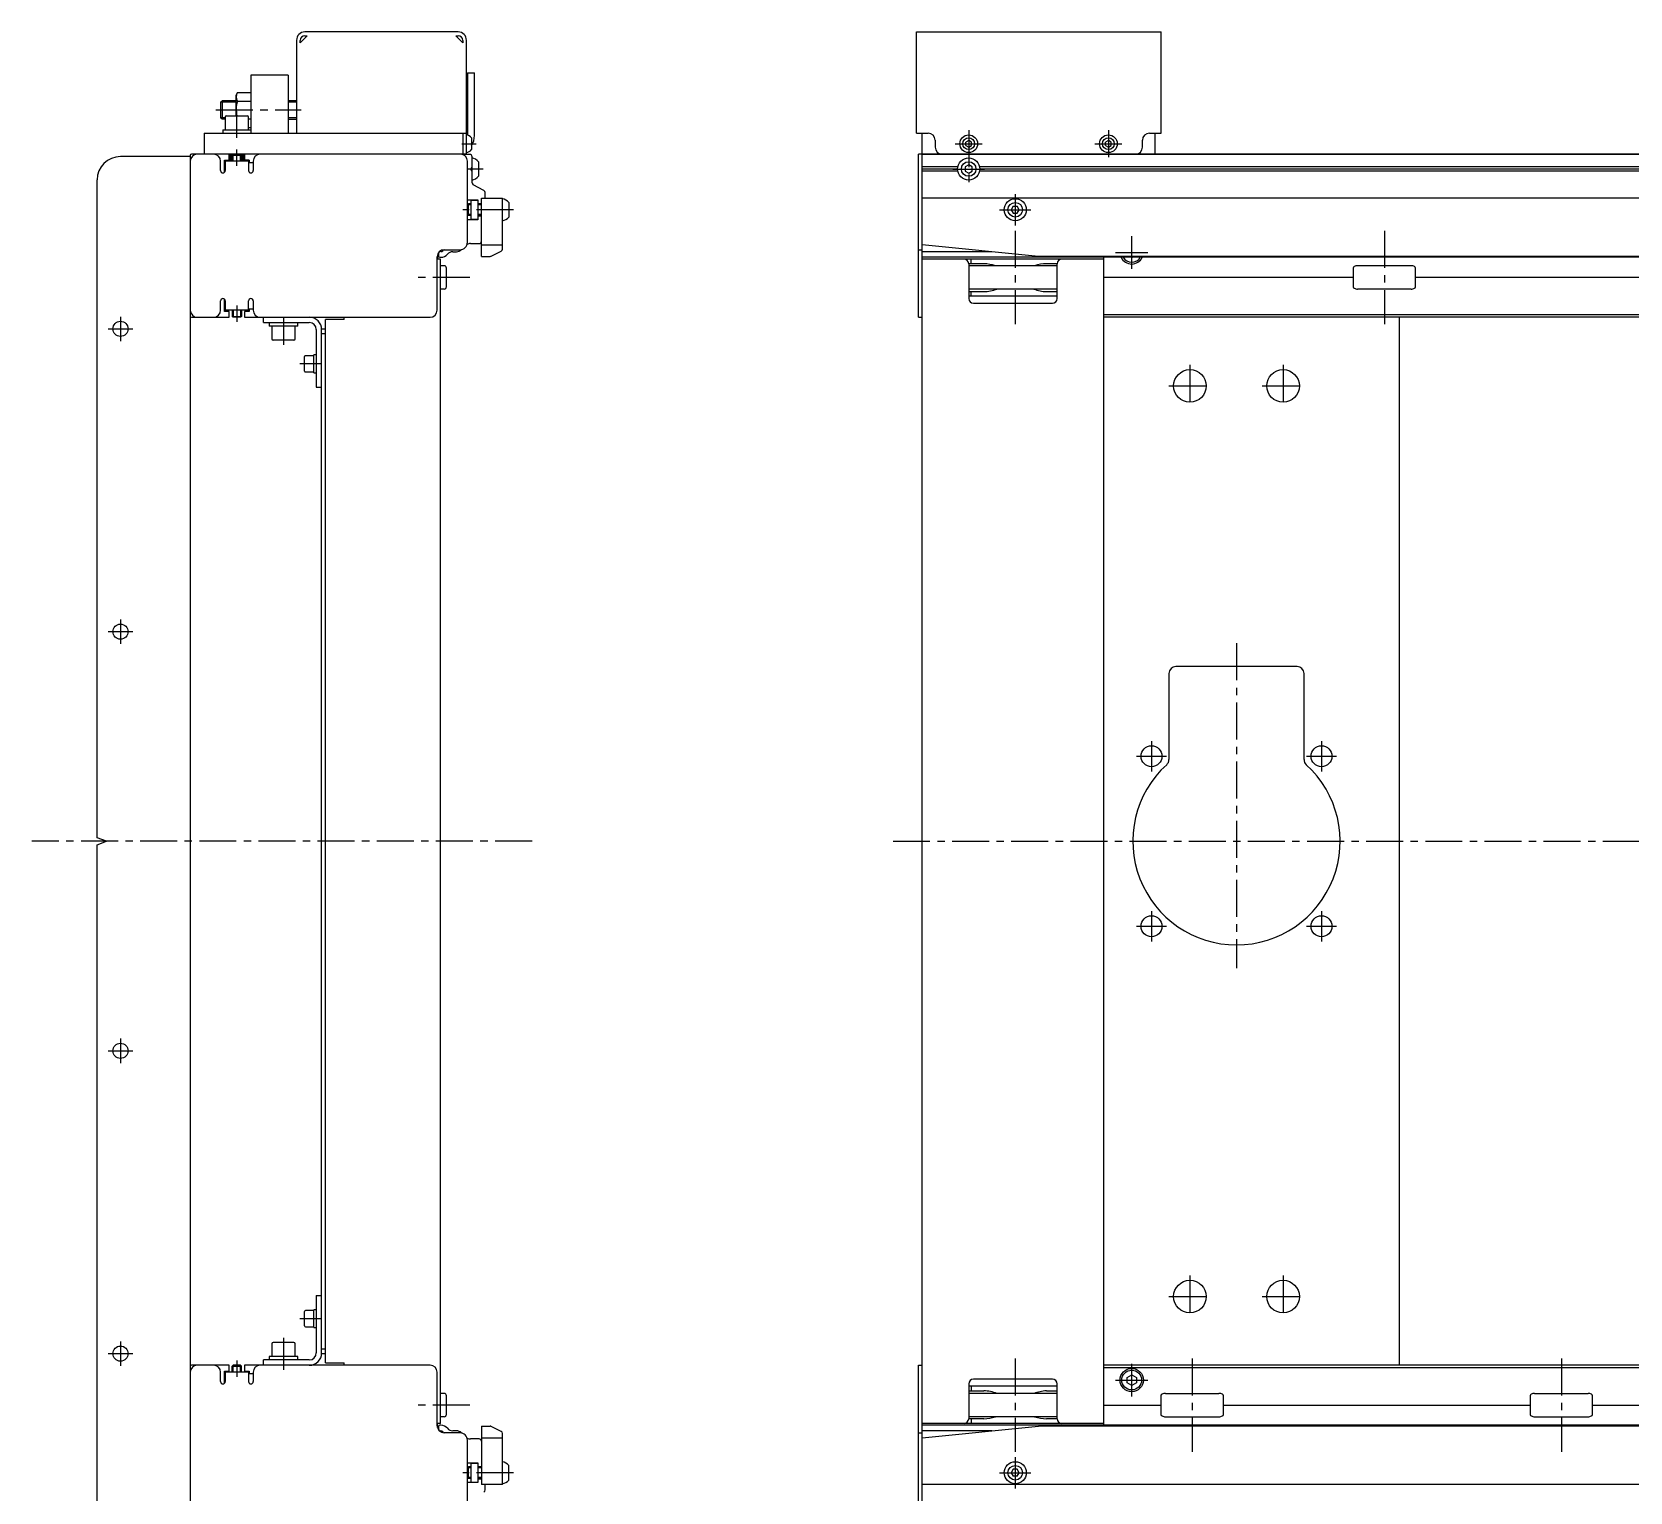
# Model space of a CAD drawing. Extents: x -10 to 2806, y -8 to 1101.
# Drawn here: x -10 to 676, y 474 to 1101 of the extents above; entities that cross this region are included whole.
import ezdxf

# ---------------------------------------------------------------- set-up
doc = ezdxf.new("R2010")
doc.units = 0
doc.header["$LTSCALE"] = 0.5
doc.linetypes.add('CENTER', pattern=[50.8, 31.75, -6.35, 6.35, -6.35])
for name, color, linetype in [('MSM_CENTER', 1, 'CENTER'), ('MSM_CONTINUOUS', 7, 'CONTINUOUS'), ('MSM_NARROW', 5, 'CONTINUOUS')]:
    doc.layers.add(name, color=color, linetype=linetype)

msp = doc.modelspace()

# ---------------------------------------------------------------- linework, layer by layer
at = {"layer": 'MSM_CENTER'}
for p, q in [((69, 1067.4), (105.6, 1067.4)), ((78, 1055.4), (78, 1066.9)), ((392.25, 1058.7), (392.25, 1035.3)), ((452.25, 1058.7), (452.25, 1047.1)), ((78, 1043.4), (78, 1050.4)), ((174.6, 1052.9), (180.8, 1052.9)), ((386.45, 1052.9), (398.05, 1052.9)), ((446.45, 1052.9), (458.05, 1052.9)), ((183.75, 1042.05), (177, 1042.05)), ((385.5, 1042.05), (399, 1042.05)), ((412.25, 1031.3), (412.25, 1017.8)), ((196.75, 1024.55), (175, 1024.55)), ((405.5, 1024.55), (419, 1024.55)), ((412.25, 1015.5), (412.25, 975.5)), ((462.25, 999.25), (462.25, 1013.25)), ((570.75, 1015.5), (570.75, 975.5)), ((455.25, 1006.25), (469.25, 1006.25)), ((178, 995.5), (155.5, 995.5)), ((78, 983.4), (78, 976.4)), ((28, 978.65), (28, 968.15)), ((98, 978.1), (98, 966.6)), ((22.75, 973.4), (33.25, 973.4)), ((114.1, 958.4), (105.1, 958.4)), ((487.25, 957.9), (487.25, 939.9)), ((527.25, 957.9), (527.25, 939.9)), ((478.25, 948.9), (496.25, 948.9)), ((518.25, 948.9), (536.25, 948.9)), ((28, 848.65), (28, 838.15)), ((22.75, 843.4), (33.25, 843.4)), ((507.25, 838.4), (507.25, 698.9)), ((470.75, 796.4), (470.75, 783.4)), ((543.75, 796.4), (543.75, 783.4)), ((464.25, 789.9), (477.25, 789.9)), ((537.25, 789.9), (550.25, 789.9)), ((204.75, 753.4), (-10, 753.4)), ((359.75, 753.4), (2048.85, 753.4)), ((470.75, 723.4), (470.75, 710.4)), ((543.75, 723.4), (543.75, 710.4)), ((464.25, 716.9), (477.25, 716.9)), ((537.25, 716.9), (550.25, 716.9)), ((28, 668.65), (28, 658.15)), ((22.75, 663.4), (33.25, 663.4)), ((487.25, 566.9), (487.25, 548.9)), ((527.25, 566.9), (527.25, 548.9)), ((478.25, 557.9), (496.25, 557.9)), ((518.25, 557.9), (536.25, 557.9)), ((114.1, 548.4), (105.1, 548.4)), ((28, 538.65), (28, 528.15)), ((98, 540.2), (98, 526.4)), ((22.75, 533.4), (33.25, 533.4)), ((78, 530.4), (78, 523.4)), ((412.25, 531.3), (412.25, 491.3)), ((462.25, 515.05), (462.25, 529.05)), ((488.25, 531.3), (488.25, 491.3)), ((646.75, 531.3), (646.75, 491.3)), ((455.25, 522.05), (469.25, 522.05)), ((178, 511.3), (155.5, 511.3)), ((412.25, 489), (412.25, 475.5)), ((196.75, 482.25), (175, 482.25)), ((405.5, 482.25), (419, 482.25))]:
    msp.add_line(p, q, dxfattribs=at)
at = {"layer": 'MSM_CONTINUOUS'}
for p, q in [((108.2, 1099.3), (105.2, 1096.3)), ((173, 1100.9), (107.2, 1100.9)), ((107.2, 1099.3), (108.2, 1099.3)), ((175, 1096.3), (172, 1099.3)), ((172, 1099.3), (173, 1099.3)), ((369.85, 1057.4), (369.85, 1100.9)), ((369.85, 1100.9), (474.85, 1100.9)), ((474.85, 1057.4), (474.85, 1100.9)), ((103.6, 1097.3), (103.6, 1057.4)), ((105.2, 1096.3), (105.2, 1097.3)), ((175, 1097.3), (175, 1096.3)), ((176.6, 1048.4), (176.6, 1097.3)), ((100, 1082.4), (84, 1082.4)), ((84, 1082.4), (84, 1057.4)), ((100, 1082.4), (100, 1057.4)), ((177, 1083.4), (177, 1056.6)), ((177, 1083.4), (180, 1083.4)), ((180, 1056.4), (180, 1083.4)), ((71, 1070.72), (71.68, 1071.4)), ((71, 1070.72), (71, 1064.08)), ((77.5, 1071.4), (71.68, 1071.4)), ((71.68, 1071.4), (71.68, 1063.4)), ((78.22, 1074.91), (77.5, 1073.65)), ((77.5, 1073.65), (77.5, 1064.9)), ((78.22, 1074.91), (84, 1074.91)), ((78.22, 1071.15), (84, 1071.15)), ((103.6, 1071.4), (100, 1071.4)), ((71.68, 1063.4), (71, 1064.08)), ((73, 1064.3), (73, 1058.9)), ((73.6, 1064.9), (82.4, 1064.9)), ((83, 1058.9), (83, 1064.3)), ((64, 1057.4), (64, 1048.4)), ((64, 1057.4), (176.6, 1057.4)), ((73, 1063.4), (71.68, 1063.4)), ((71.9, 1058.9), (71.9, 1057.4)), ((71.9, 1058.9), (84, 1058.9)), ((83, 1063.65), (84, 1063.65)), ((83, 1059.89), (84, 1059.89)), ((100, 1063.4), (103.6, 1063.4)), ((175, 1057.4), (175, 1048.4)), ((369.85, 1057.4), (374.85, 1057.4)), ((372.25, 449.4), (372.25, 1057.4)), ((469.85, 1057.4), (474.85, 1057.4)), ((472.25, 1057.4), (472.25, 1048.4)), ((178.8, 1055.42), (178.8, 1050.37)), ((377.85, 1054.4), (377.85, 1051.4)), ((392.25, 1054.34), (391, 1053.62)), ((391, 1052.18), (391, 1053.62)), ((391, 1052.18), (392.25, 1051.46)), ((393.5, 1053.62), (392.25, 1054.34)), ((392.25, 1051.46), (393.5, 1052.18)), ((393.5, 1052.18), (393.5, 1053.62)), ((452.25, 1054.34), (451, 1053.62)), ((451, 1052.18), (451, 1053.62)), ((451, 1052.18), (452.25, 1051.46)), ((453.5, 1053.62), (452.25, 1054.34)), ((452.25, 1051.46), (453.5, 1052.18)), ((453.5, 1052.18), (453.5, 1053.62)), ((466.85, 1051.4), (466.85, 1054.4)), ((58, 1047.4), (28, 1047.4)), ((58, 1047.9), (58, 458.9)), ((176.6, 1048.4), (58.5, 1048.4)), ((71, 1041.4), (71, 1045.4)), ((72.75, 1040.9), (72.75, 1045.9)), ((72.75, 1045.9), (76, 1045.9)), ((73, 1045.9), (73, 1041.4)), ((83, 1045.4), (73, 1045.4)), ((74.75, 1045.9), (74.75, 1048.4)), ((75, 1048.4), (75, 1045.9)), ((76.38, 1048.4), (76, 1048.02)), ((76, 1045.4), (76, 1048.02)), ((76, 1048.02), (80, 1048.02)), ((80, 1048.02), (79.62, 1048.4)), ((80, 1045.4), (80, 1048.02)), ((83.25, 1045.9), (80, 1045.9)), ((81, 1045.9), (81, 1048.4)), ((81.25, 1048.4), (81.25, 1045.9)), ((83, 1045.9), (83, 1041.4)), ((83.25, 1045.9), (83.25, 1044.9)), ((83.25, 1044.9), (85, 1044.9)), ((85, 1045.4), (85, 1041.4)), ((178, 1048.35), (174.55, 1048.35)), ((177, 1010.6), (177, 1045.4)), ((179, 1036.15), (179, 1047.35)), ((181.75, 1045.17), (181.75, 1038.92)), ((2038.85, 1048.4), (370.65, 1048.4)), ((370.65, 978.4), (370.65, 1048.4)), ((2037.25, 1048.35), (372.25, 1048.35)), ((392.25, 1043.78), (390.75, 1042.92)), ((393.75, 1042.92), (392.25, 1043.78)), ((397.25, 1048.35), (397.25, 1048.4)), ((427.25, 1048.4), (427.25, 1048.35)), ((18, 754.9), (18, 1037.4)), ((72.87, 1040.9), (72.75, 1040.9)), ((178.5, 1042.05), (179, 1042.92)), ((179, 1041.18), (178.5, 1042.05)), ((387.58, 1042.92), (372.25, 1042.92)), ((387.5, 1042.05), (372.25, 1042.05)), ((387.58, 1041.18), (372.25, 1041.18)), ((390.75, 1042.92), (390.75, 1041.18)), ((390.75, 1041.18), (392.25, 1040.32)), ((392.25, 1040.32), (393.75, 1041.18)), ((393.75, 1041.18), (393.75, 1042.92)), ((2012.58, 1042.92), (396.92, 1042.92)), ((2012.58, 1041.18), (396.92, 1041.18)), ((2012.5, 1042.05), (397, 1042.05)), ((184.07, 1032.83), (179.53, 1035.27)), ((183, 1004.55), (183, 1029.55)), ((183, 1029.55), (192, 1029.55)), ((184.6, 1029.55), (184.6, 1031.95)), ((192, 1007.67), (192, 1029.55)), ((2037.25, 1029.55), (372.25, 1029.55)), ((177, 1028.8), (181.5, 1028.8)), ((177.43, 1027.05), (177, 1026.62)), ((178.5, 1027.05), (177.43, 1027.05)), ((177.43, 1022.05), (177.43, 1027.05)), ((181.5, 1028.55), (178.5, 1028.55)), ((178.5, 1028.55), (178.5, 1020.55)), ((181.5, 1028.8), (181.5, 1020.3)), ((181.5, 1027.3), (183, 1027.3)), ((183, 1027.05), (181.5, 1027.05)), ((194.75, 1027.67), (194.75, 1021.42)), ((411.38, 1026.05), (410.52, 1024.55)), ((410.52, 1024.55), (411.38, 1023.05)), ((411.38, 1026.05), (413.12, 1026.05)), ((411.38, 1023.05), (413.12, 1023.05)), ((413.98, 1024.55), (413.12, 1026.05)), ((413.12, 1023.05), (413.98, 1024.55)), ((177, 1022.48), (177.43, 1022.05)), ((181.5, 1020.3), (177, 1020.3)), ((178.5, 1022.05), (177.43, 1022.05)), ((178.5, 1020.55), (181.5, 1020.55)), ((181.5, 1022.05), (183, 1022.05)), ((183, 1021.8), (181.5, 1021.8)), ((178.34, 1010.05), (182, 1010.05)), ((183, 1009.55), (192, 1009.55)), ((422.25, 1004.55), (372.25, 1009.55)), ((164, 981.4), (164, 1004.4)), ((165.5, 1003.4), (164, 1003.4)), ((164.08, 1005.09), (164.08, 1003.4)), ((164.6, 1005.76), (164.6, 1004.65)), ((165.1, 1004.15), (165.6, 1004.15)), ((165.5, 503.4), (165.5, 1003.4)), ((167, 1007.4), (173.8, 1007.4)), ((170.74, 1006.55), (172.36, 1006.55)), ((174.48, 1007.43), (174.54, 1007.49)), ((183, 1004.55), (186.76, 1004.55)), ((187.21, 1004.66), (191.45, 1006.77)), ((370.65, 1007.4), (372.25, 1007.4)), ((402.25, 1006.55), (372.25, 1006.55)), ((2037.25, 1004.15), (372.25, 1004.15)), ((450.25, 1003.4), (372.25, 1003.4)), ((393.38, 1001.4), (393.38, 1003.4)), ((2037.25, 1004.55), (422.25, 1004.55)), ((431.12, 1003.4), (431.12, 1003.05)), ((450.25, 502.65), (450.25, 1004.15)), ((462.25, 1003.94), (461.89, 1004.15)), ((462.61, 1004.15), (462.25, 1003.94)), ((167, 1000.5), (165.5, 1000.5)), ((168, 991.5), (168, 999.5)), ((398.82, 1001.4), (392.25, 1001.4)), ((392.25, 1001.4), (392.25, 986.4)), ((430.25, 1000.5), (392.25, 1000.5)), ((430.25, 1001.4), (425.68, 1001.4)), ((430.25, 986.4), (430.25, 1001.4)), ((557.31, 995.5), (450.25, 995.5)), ((557.31, 999.5), (557.31, 991.5)), ((582.22, 1000.5), (559.28, 1000.5)), ((584.19, 991.5), (584.19, 999.5)), ((715.81, 995.5), (584.19, 995.5)), ((167, 990.5), (165.5, 990.5)), ((430.25, 990.5), (392.25, 990.5)), ((392.25, 989.4), (398.82, 989.4)), ((393.38, 987.4), (393.38, 989.4)), ((425.68, 989.4), (430.25, 989.4)), ((582.22, 990.5), (559.28, 990.5)), ((71, 981.4), (71, 985.4)), ((72.75, 985.9), (72.87, 985.9)), ((72.75, 980.9), (72.75, 985.9)), ((73, 985.4), (73, 981.4)), ((83, 981.4), (73, 981.4)), ((76, 981.4), (76, 978.78)), ((80, 981.4), (80, 978.78)), ((83, 981.4), (83, 985.4)), ((83.25, 981.9), (83.25, 980.9)), ((85, 981.9), (83.25, 981.9)), ((85, 985.4), (85, 981.4)), ((430.25, 987.4), (392.25, 987.4)), ((394.25, 984.4), (428.25, 984.4)), ((58.5, 978.4), (74.75, 978.4)), ((74.75, 980.9), (72.75, 980.9)), ((74.75, 978.4), (74.75, 980.9)), ((76.38, 978.4), (76, 978.78)), ((76, 978.78), (80, 978.78)), ((79.62, 978.4), (76.38, 978.4)), ((80, 978.78), (79.62, 978.4)), ((83.25, 980.9), (81.25, 980.9)), ((81.25, 980.9), (81.25, 978.4)), ((81.25, 978.4), (161, 978.4)), ((89.4, 976.1), (89.4, 978.4)), ((89.4, 976.1), (109.1, 976.1)), ((91.9, 976.1), (91.9, 974.6)), ((104.1, 974.6), (91.9, 974.6)), ((93, 974.6), (93, 969.2)), ((103, 969.2), (103, 974.6)), ((104.1, 974.6), (104.1, 976.1)), ((124, 977.4), (116, 977.4)), ((116, 529.4), (116, 977.4)), ((124, 977.4), (124, 978.4)), ((370.65, 978.4), (372.25, 978.4)), ((2035.25, 979.4), (450.25, 979.4)), ((2038.85, 978.4), (450.25, 978.4)), ((577.25, 528.4), (577.25, 978.4)), ((102.4, 968.6), (93.6, 968.6)), ((112.1, 973.1), (112.1, 948.4)), ((114.4, 533.4), (114.4, 973.4)), ((114.4, 973.4), (116, 973.4)), ((114.4, 971.4), (116, 971.4)), ((107.1, 955.3), (107.1, 961.5)), ((111.1, 961.9), (107.5, 961.9)), ((112.1, 962.2), (111.1, 962.2)), ((111.1, 954.6), (111.1, 962.2)), ((107.5, 954.9), (111.1, 954.9)), ((111.1, 954.6), (112.1, 954.6)), ((112.1, 948.4), (114.4, 948.4)), ((478.25, 825.4), (478.25, 788.5)), ((533.25, 828.4), (481.25, 828.4)), ((536.25, 788.5), (536.25, 825.4)), ((22, 753.4), (18, 754.9)), ((18, 751.9), (22, 753.4)), ((18, 469.4), (18, 751.9)), ((112.1, 558.4), (112.1, 533.7)), ((112.1, 558.4), (114.4, 558.4)), ((107.1, 545.3), (107.1, 551.5)), ((111.1, 551.9), (107.5, 551.9)), ((112.1, 552.2), (111.1, 552.2)), ((111.1, 544.6), (111.1, 552.2)), ((107.5, 544.9), (111.1, 544.9)), ((111.1, 544.6), (112.1, 544.6)), ((93, 537.6), (93, 532.2)), ((102.4, 538.2), (93.6, 538.2)), ((103, 532.2), (103, 537.6)), ((114.4, 535.4), (116, 535.4)), ((109.1, 530.7), (89.4, 530.7)), ((89.4, 528.4), (89.4, 530.7)), ((91.9, 532.2), (91.9, 530.7)), ((104.1, 532.2), (91.9, 532.2)), ((104.1, 530.7), (104.1, 532.2)), ((114.4, 533.4), (116, 533.4)), ((116, 529.4), (124, 529.4)), ((124, 528.4), (124, 529.4)), ((74.75, 528.4), (58.5, 528.4)), ((71, 521.4), (71, 525.4)), ((72.75, 520.9), (72.75, 525.9)), ((72.75, 525.9), (74.75, 525.9)), ((73, 525.4), (73, 521.4)), ((83, 525.4), (73, 525.4)), ((74.75, 525.9), (74.75, 528.4)), ((76.38, 528.4), (76, 528.02)), ((76, 525.4), (76, 528.02)), ((76, 528.02), (80, 528.02)), ((79.62, 528.4), (76.38, 528.4)), ((80, 528.02), (79.62, 528.4)), ((80, 525.4), (80, 528.02)), ((81.25, 528.4), (81.25, 525.9)), ((161, 528.4), (81.25, 528.4)), ((81.25, 525.9), (83.25, 525.9)), ((83, 525.4), (83, 521.4)), ((83.25, 525.9), (83.25, 524.9)), ((83.25, 524.9), (85, 524.9)), ((85, 525.4), (85, 521.4)), ((164, 502.4), (164, 525.4)), ((370.65, 528.4), (372.25, 528.4)), ((370.65, 458.4), (370.65, 528.4)), ((428.25, 522.4), (394.25, 522.4)), ((2038.85, 528.4), (450.25, 528.4)), ((450.25, 527.4), (2035.25, 527.4)), ((460.25, 523.2), (462.25, 524.36)), ((460.25, 520.9), (460.25, 523.2)), ((462.25, 524.36), (464.25, 523.2)), ((464.25, 523.2), (464.25, 520.9)), ((72.87, 520.9), (72.75, 520.9)), ((167, 516.3), (165.5, 516.3)), ((168, 507.3), (168, 515.3)), ((392.25, 520.4), (392.25, 505.4)), ((430.25, 519.4), (392.25, 519.4)), ((392.25, 517.4), (398.82, 517.4)), ((430.25, 516.3), (392.25, 516.3)), ((393.38, 519.4), (393.38, 517.4)), ((425.68, 517.4), (430.25, 517.4)), ((430.25, 505.4), (430.25, 520.4)), ((462.25, 519.74), (460.25, 520.9)), ((464.25, 520.9), (462.25, 519.74)), ((474.81, 515.3), (474.81, 507.3)), ((476.78, 516.3), (499.72, 516.3)), ((501.69, 507.3), (501.69, 515.3)), ((633.31, 515.3), (633.31, 507.3)), ((635.28, 516.3), (658.22, 516.3)), ((660.19, 507.3), (660.19, 515.3)), ((450.25, 511.3), (474.81, 511.3)), ((501.69, 511.3), (633.31, 511.3)), ((660.19, 511.3), (791.81, 511.3)), ((165.5, 503.4), (164, 503.4)), ((164.08, 501.71), (164.08, 503.4)), ((164.6, 502.15), (164.6, 501.04)), ((165.6, 502.65), (165.1, 502.65)), ((167, 506.3), (165.5, 506.3)), ((183, 502.25), (186.76, 502.25)), ((183, 502.25), (183, 477.25)), ((191.45, 500.03), (187.21, 502.14)), ((450.25, 503.4), (372.25, 503.4)), ((2037.25, 502.65), (372.25, 502.65)), ((372.25, 497.25), (422.25, 502.25)), ((430.25, 506.3), (392.25, 506.3)), ((398.82, 505.4), (392.25, 505.4)), ((393.38, 505.4), (393.38, 503.4)), ((2037.25, 502.25), (422.25, 502.25)), ((430.25, 505.4), (425.68, 505.4)), ((431.12, 503.4), (431.12, 503.75)), ((476.78, 506.3), (499.72, 506.3)), ((635.28, 506.3), (658.22, 506.3)), ((173.8, 499.4), (167, 499.4)), ((172.36, 500.25), (170.74, 500.25)), ((174.54, 499.31), (174.48, 499.37)), ((177, 461.4), (177, 496.2)), ((182, 496.75), (178.34, 496.75)), ((183, 497.25), (192, 497.25)), ((192, 477.25), (192, 499.13)), ((370.65, 499.4), (372.25, 499.4)), ((402.25, 500.25), (372.25, 500.25)), ((177, 486.5), (181.5, 486.5)), ((177.43, 484.75), (177, 484.32)), ((178.5, 484.75), (177.43, 484.75)), ((177.43, 479.75), (177.43, 484.75)), ((181.5, 486.25), (178.5, 486.25)), ((178.5, 486.25), (178.5, 478.25)), ((181.5, 486.5), (181.5, 478)), ((181.5, 485), (183, 485)), ((183, 484.75), (181.5, 484.75)), ((194.75, 479.12), (194.75, 485.37)), ((411.38, 483.75), (410.52, 482.25)), ((410.52, 482.25), (411.38, 480.75)), ((413.12, 483.75), (411.38, 483.75)), ((413.12, 480.75), (411.38, 480.75)), ((413.98, 482.25), (413.12, 483.75)), ((413.12, 480.75), (413.98, 482.25)), ((177, 480.18), (177.43, 479.75)), ((181.5, 478), (177, 478)), ((178.5, 479.75), (177.43, 479.75)), ((178.5, 478.25), (181.5, 478.25)), ((181.5, 479.75), (183, 479.75)), ((183, 479.5), (181.5, 479.5)), ((192, 477.25), (183, 477.25)), ((184.6, 474.85), (184.6, 477.25)), ((2037.25, 477.25), (372.25, 477.25))]:
    msp.add_line(p, q, dxfattribs=at)
for centre, radius in [((392.25, 1052.9), 3.8), ((392.25, 1052.9), 2.53), ((452.25, 1052.9), 3.8), ((452.25, 1052.9), 2.53), ((392.25, 1042.05), 4.75), ((392.25, 1042.05), 3.13), ((412.25, 1024.55), 4.75), ((412.25, 1024.55), 3.13), ((28, 973.4), 3.25), ((487.25, 948.9), 7), ((527.25, 948.9), 7), ((28, 843.4), 3.25), ((470.75, 789.9), 4.5), ((543.75, 789.9), 4.5), ((470.75, 716.9), 4.5), ((543.75, 716.9), 4.5), ((28, 663.4), 3.25), ((487.25, 557.9), 7), ((527.25, 557.9), 7), ((28, 533.4), 3.25), ((462.25, 522.05), 5), ((462.25, 522.05), 4.25), ((412.25, 482.25), 4.75), ((412.25, 482.25), 3.13)]:
    msp.add_circle(centre, radius, dxfattribs=at)
for centre, radius, start, end in [((107.2, 1097.3), 3.6, 90, 180), ((107.2, 1097.3), 2, 90, 180), ((173, 1097.3), 3.6, 0, 90), ((173, 1097.3), 2, 0, 90), ((81.12, 1073.03), 3.45, 147.05809, 212.94191), ((91.18, 1067.37), 13.5, 163.7284, 190.55098), ((73.6, 1064.3), 0.6, 90, 180), ((82.4, 1064.3), 0.6, 0, 90), ((374.85, 1054.4), 3, 0, 90), ((469.85, 1054.4), 3, 90, 180), ((175.9, 1052.96), 3.8, 40.35915, 79.45237), ((175.9, 1052.84), 3.8, 280.54763, 319.64085), ((172, 1056.4), 8, 328.21167, 0), ((380.85, 1051.4), 3, 180, 270), ((463.85, 1051.4), 3, 270, 0), ((28, 1037.4), 10, 90, 180), ((58.5, 1047.9), 0.5, 90, 180), ((61, 1045.4), 3, 90, 180), ((68, 1045.4), 3, 0, 90), ((88, 1045.4), 3, 90, 180), ((174, 1045.4), 3, 0, 90), ((178, 1047.35), 1, 0, 90), ((178.1, 1042.14), 4.75, 39.77311, 79.06843), ((72, 1041.4), 1, 180, 0), ((84, 1041.4), 1, 180, 0), ((178.1, 1041.96), 4.75, 280.93157, 320.22689), ((180, 1036.15), 1, 180, 241.82141), ((183.6, 1031.95), 1, 0, 61.82141), ((191.1, 1024.64), 4.75, 39.77311, 79.06843), ((191.1, 1024.46), 4.75, 280.93157, 320.22689), ((173.8, 1010.6), 3.2, 270, 0), ((178.34, 1007.05), 3, 90, 119.66548), ((182, 1011.05), 1, 270, 0), ((167, 1004.4), 3, 90, 180), ((165.6, 1007.85), 2, 238.60552, 245.33635), ((164.9, 1005.76), 0.3, 116.65416, 180), ((165.1, 1004.65), 0.5, 180, 270), ((165.6, 1007.85), 1.25, 245.73782, 338.43652), ((165.6, 1007.85), 3.7, 270, 320.07449), ((170.74, 1003.55), 3, 90, 140.0745), ((172.36, 1009.55), 3, 270, 315), ((186.76, 1005.55), 1, 270, 296.56505), ((191, 1007.67), 1, 296.56505, 0), ((390.25, 1001.4), 2, 360, 90), ((432.25, 1001.4), 2, 90, 180), ((462.25, 1006.25), 5, 204.83459, 335.16541), ((462.25, 1006.25), 4.25, 209.61158, 330.38842), ((167, 999.5), 1, 0, 90), ((398.09, 983.66), 17.75, 71.52352, 87.64045), ((425.94, 984.64), 16.76, 90.88764, 108.88418), ((558.18, 999.38), 0.882, 115.53281, 172.10275), ((559.26, 997.09), 3.41, 89.66873, 115.24537), ((582.24, 997.09), 3.41, 64.75463, 90.33127), ((583.32, 999.38), 0.882, 7.89725, 64.46719), ((167, 991.5), 1, 270, 0), ((398.6, 1005.25), 15.85, 270.80489, 291.4888), ((426.42, 1007.22), 17.83, 249.62634, 267.6096), ((558.18, 991.62), 0.882, 187.89725, 244.46719), ((559.26, 993.91), 3.41, 244.75463, 270.33127), ((582.24, 993.91), 3.41, 269.66873, 295.24537), ((583.32, 991.62), 0.882, 295.53281, 352.10275), ((61, 981.4), 3, 180, 270), ((68, 981.4), 3, 270, 0), ((72, 985.4), 1, 0, 180), ((84, 985.4), 1, 0, 180), ((88, 981.4), 3, 180, 270), ((161, 981.4), 3, 270, 0), ((394.25, 986.4), 2, 180, 270), ((428.25, 986.4), 2, 270, 0), ((58.5, 978.9), 0.5, 180, 270), ((109.1, 973.1), 5.3, 0, 90), ((109.1, 973.1), 3, 0, 90), ((93.6, 969.2), 0.6, 180, 270), ((102.4, 969.2), 0.6, 270, 0), ((107.5, 961.5), 0.4, 90, 180), ((107.5, 955.3), 0.4, 180, 270), ((481.25, 825.4), 3, 90, 180), ((533.25, 825.4), 3, 360, 90), ((507.25, 753.4), 44.5, 132.35205, 47.64795), ((475.25, 788.5), 3, 312.35205, 0), ((539.25, 788.5), 3, 180, 227.64795), ((107.5, 551.5), 0.4, 90, 180), ((107.5, 545.3), 0.4, 180, 270), ((93.6, 537.6), 0.6, 90, 180), ((102.4, 537.6), 0.6, 0, 90), ((109.1, 533.7), 5.3, 270, 0), ((109.1, 533.7), 3, 270, 0), ((58.5, 527.9), 0.5, 90, 180), ((61, 525.4), 3, 90, 180), ((68, 525.4), 3, 0, 90), ((88, 525.4), 3, 90, 180), ((161, 525.4), 3, 0, 90), ((394.25, 520.4), 2, 90, 180), ((428.25, 520.4), 2, 360, 90), ((72, 521.4), 1, 180, 0), ((84, 521.4), 1, 180, 0), ((167, 515.3), 1, 0, 90), ((398.6, 501.55), 15.85, 68.5112, 89.19511), ((426.42, 499.58), 17.83, 92.3904, 110.37366), ((475.68, 515.18), 0.882, 115.53281, 172.10275), ((476.76, 512.89), 3.41, 89.66873, 115.24537), ((499.74, 512.89), 3.41, 64.75463, 90.33127), ((500.82, 515.18), 0.882, 7.89725, 64.46719), ((634.18, 515.18), 0.882, 115.53281, 172.10275), ((635.26, 512.89), 3.41, 89.66873, 115.24537), ((658.24, 512.89), 3.41, 64.75463, 90.33127), ((659.32, 515.18), 0.882, 7.89725, 64.46719), ((167, 502.4), 3, 180, 270), ((165.1, 502.15), 0.5, 90, 180), ((164.9, 501.04), 0.3, 180, 243.34584), ((165.6, 498.95), 3.7, 39.9255, 90), ((167, 507.3), 1, 270, 0), ((170.74, 503.25), 3, 219.92551, 270), ((186.76, 501.25), 1, 63.43495, 90), ((390.25, 505.4), 2, 270, 0), ((398.09, 523.14), 17.75, 272.35955, 288.47648), ((425.94, 522.16), 16.76, 251.11582, 269.11236), ((432.25, 505.4), 2, 180, 270), ((475.68, 507.42), 0.882, 187.89725, 244.46719), ((476.76, 509.71), 3.41, 244.75463, 270.33127), ((499.74, 509.71), 3.41, 269.66873, 295.24537), ((500.82, 507.42), 0.882, 295.53281, 352.10275), ((634.18, 507.42), 0.882, 187.89725, 244.46719), ((635.26, 509.71), 3.41, 244.75463, 270.33127), ((658.24, 509.71), 3.41, 269.66873, 295.24537), ((659.32, 507.42), 0.882, 295.53281, 352.10275), ((165.6, 498.95), 2, 114.66365, 121.39448), ((165.6, 498.95), 1.25, 21.56348, 114.26218), ((172.36, 497.25), 3, 45, 90), ((173.8, 496.2), 3.2, 0, 90), ((178.34, 499.75), 3, 240.33452, 270), ((182, 495.75), 1, 0, 90), ((191, 499.13), 1, 0, 63.43495), ((191.1, 482.34), 4.75, 39.77311, 79.06843), ((183.6, 474.85), 1, 298.17859, 0), ((191.1, 482.16), 4.75, 280.93157, 320.22689)]:
    msp.add_arc(centre, radius, start, end, dxfattribs=at)
at = {"layer": 'MSM_NARROW'}
for p, q in [((77.5, 1070.72), (71, 1070.72)), ((103.6, 1070.72), (100, 1070.72)), ((73, 1064.08), (71, 1064.08)), ((103.6, 1064.08), (100, 1064.08)), ((75.54, 1045.9), (75.54, 1048.4)), ((76.38, 1045.4), (76.38, 1048.4)), ((79.62, 1045.4), (79.62, 1048.4)), ((80.46, 1045.9), (80.46, 1048.4)), ((178.5, 1026.62), (177, 1026.62)), ((183, 1026.62), (181.5, 1026.62)), ((178.5, 1022.48), (177, 1022.48)), ((183, 1022.48), (181.5, 1022.48)), ((76.38, 981.4), (76.38, 978.4)), ((79.62, 981.4), (79.62, 978.4)), ((76.38, 525.4), (76.38, 528.4)), ((79.62, 525.4), (79.62, 528.4)), ((178.5, 484.32), (177, 484.32)), ((183, 484.32), (181.5, 484.32)), ((178.5, 480.18), (177, 480.18)), ((183, 480.18), (181.5, 480.18))]:
    msp.add_line(p, q, dxfattribs=at)

doc.saveas('drawing.dxf')
